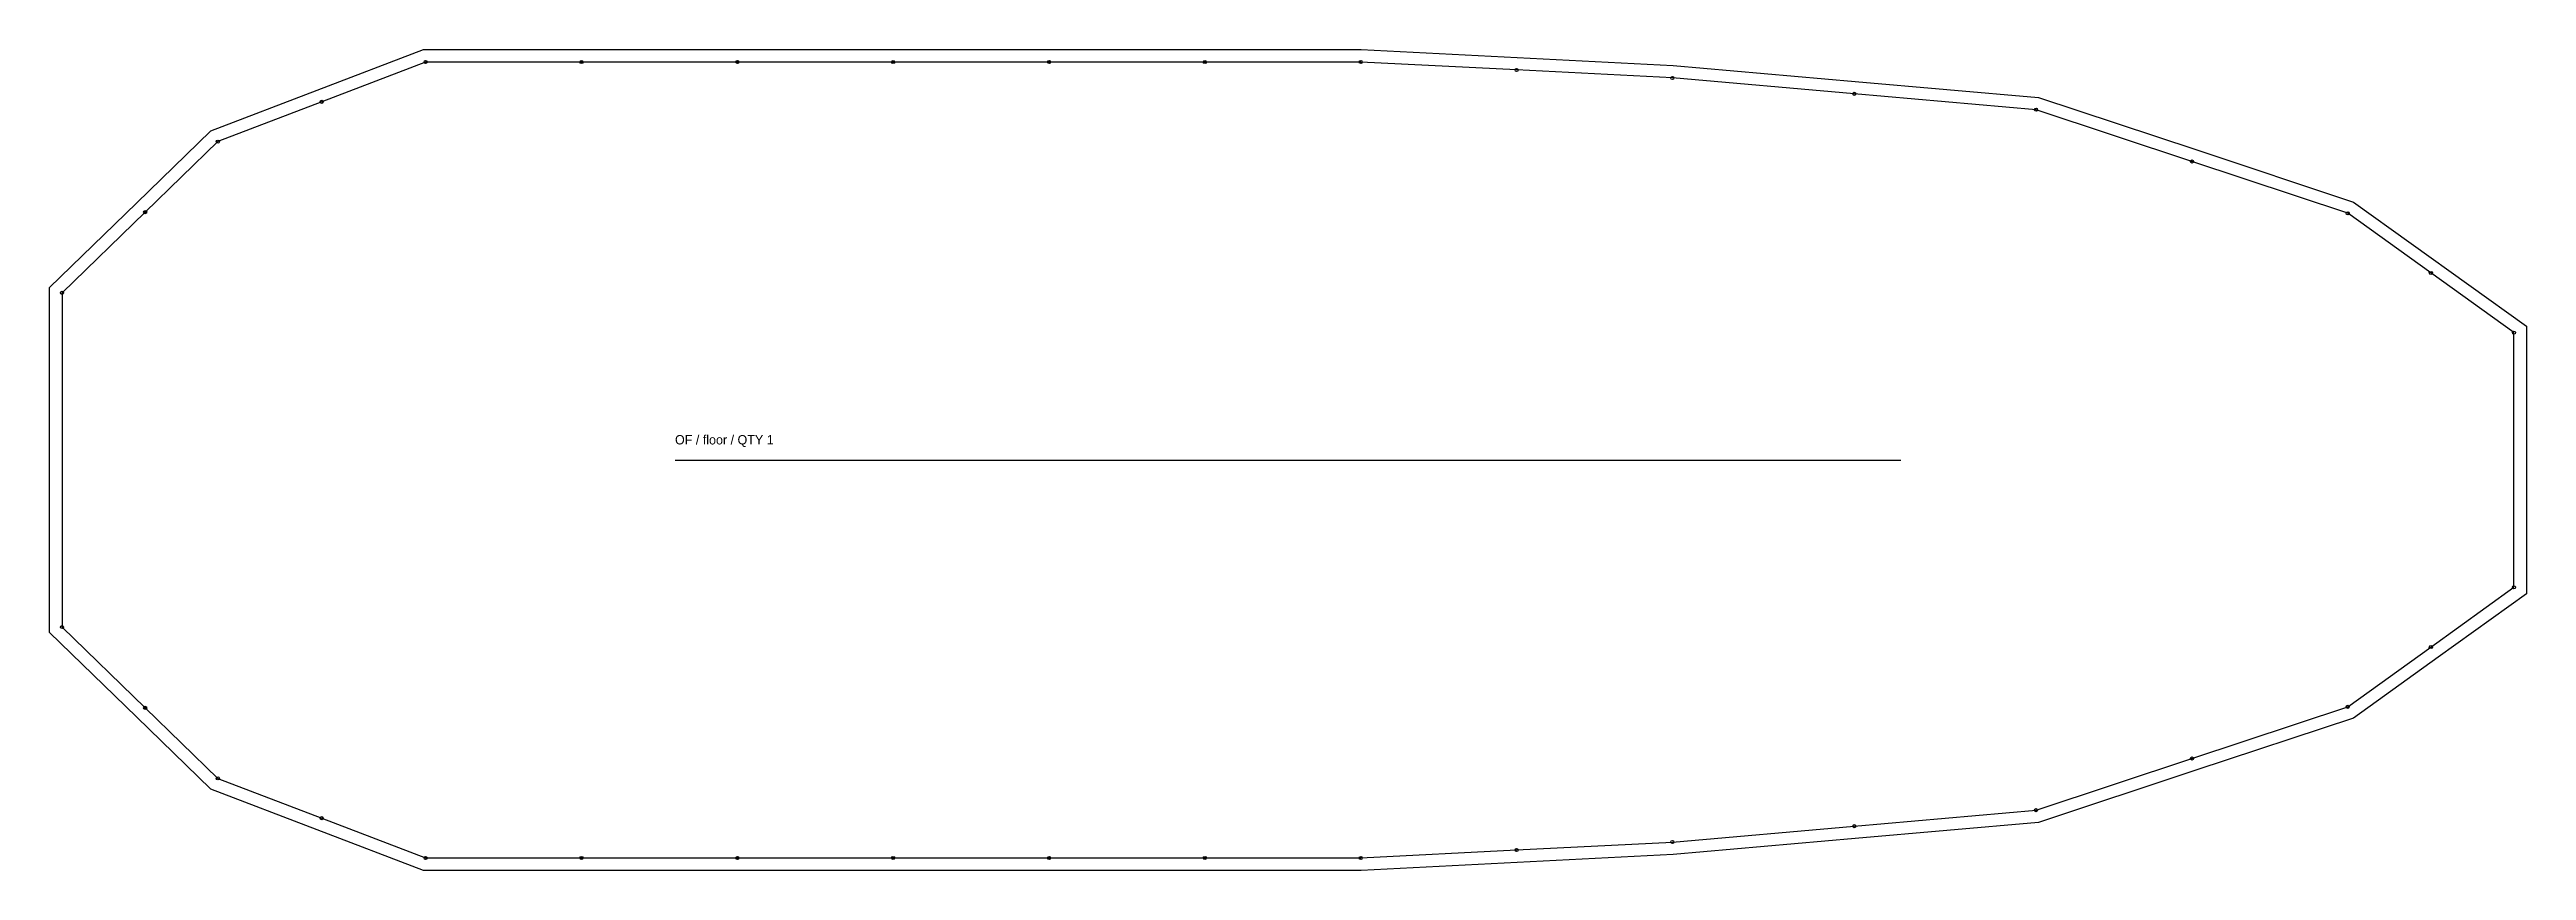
# Model space of a CAD drawing. Header units: millimetres. Extents: x -12 to 2372, y -12 to 778.
import ezdxf

# ---------------------------------------------------------------- set-up
doc = ezdxf.new("R2010")
doc.units = ezdxf.units.MM
for name, color, linetype in [('CUT', 7, 'Continuous'), ('GRAIN', 3, 'Continuous'), ('ID', 7, 'Continuous'), ('NOTCH', 1, 'Continuous'), ('SEW', 5, 'Continuous')]:
    doc.layers.add(name, color=color, linetype=linetype)

msp = doc.modelspace()

# ---------------------------------------------------------------- linework, layer by layer
at = {"layer": 'CUT'}
msp.add_lwpolyline([(-12, 217.1), (-12, 549), (71.6, 630.1), (143.4, 699.8), (245.7, 738.9), (347.8, 778), (1250.3, 778), (1550.8, 762.7), (1726, 747.4), (1902.4, 731.9), (2053.8, 681.7), (2205.5, 631.3), (2372, 511.7), (2372, 254.3), (2287, 193.3), (2205.5, 134.7), (2053.8, 84.4), (1902.4, 34.1), (1726, 18.7), (1550.8, 3.3), (1400.6, -4.3), (1250.3, -12), (1100, -12), (500, -12), (347.8, -12), (245.7, 27.1), (143.4, 66.3), (71.6, 135.9)], close=True, dxfattribs=at)
at = {"layer": 'GRAIN'}
msp.add_line((590, 383), (1770, 383), dxfattribs=at)
at = {"layer": 'NOTCH'}
for centre in [(350, 766), (500, 766), (650, 766), (800, 766), (950, 766), (1100, 766), (1250, 766), (1400, 758.4), (1550, 750.7), (250, 727.7), (1725, 735.4), (1900, 720.1), (150, 689.4), (2050, 670.3), (80, 621.5), (2200, 620.5), (2280, 563), (0, 543.9), (2360, 505.6), (2360, 260.5), (0, 222.2), (2280, 203), (80, 144.5), (2200, 145.5), (2050, 95.8), (150, 76.6), (250, 38.3), (1725, 30.6), (1900, 46), (350, 0), (500, 0), (650, 0), (800, 0), (950, 0), (1100, 0), (1250, 0), (1400, 7.7), (1550, 15.3)]:
    msp.add_circle(centre, 1.5, dxfattribs=at)
at = {"layer": 'SEW'}
msp.add_lwpolyline([(0, 222.2), (80, 144.5), (150, 76.6), (250, 38.3), (350, 0), (500, 0), (650, 0), (800, 0), (950, 0), (1100, 0), (1250, 0), (1400, 7.7), (1550, 15.3), (1725, 30.6), (1900, 46), (2050, 95.8), (2200, 145.5), (2280, 203), (2360, 260.5), (2360, 505.6), (2280, 563), (2200, 620.5), (2050, 670.3), (1900, 720.1), (1725, 735.4), (1550, 750.7), (1400, 758.4), (1250, 766), (1100, 766), (950, 766), (800, 766), (650, 766), (500, 766), (350, 766), (250, 727.7), (150, 689.4), (80, 621.5), (0, 543.9)], close=True, dxfattribs=at)

# ---------------------------------------------------------------- texts
at = {"layer": 'ID'}
msp.add_text('OF / floor / QTY 1', height=9, dxfattribs=at).set_placement((590, 398))

doc.saveas('drawing.dxf')
